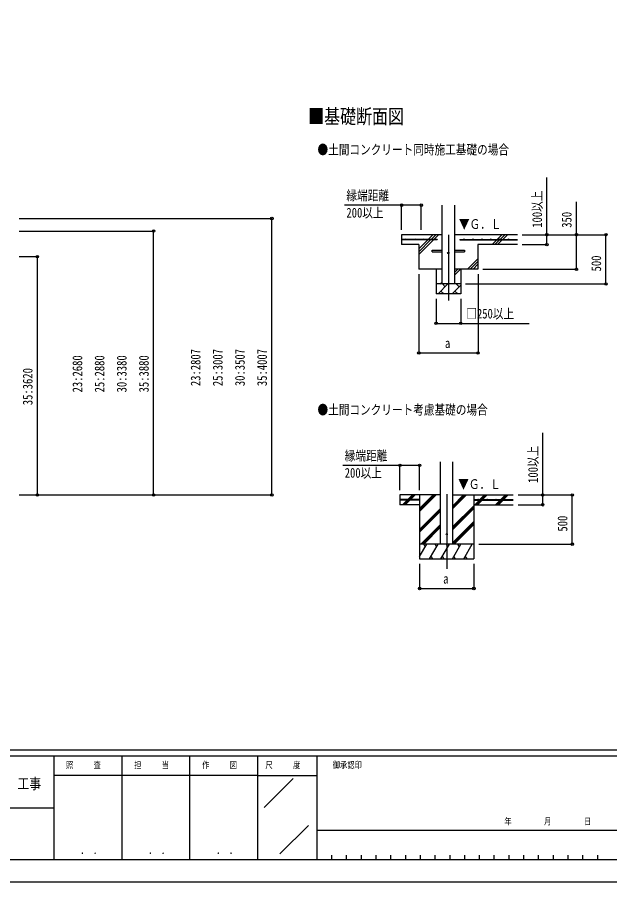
# Model space of a CAD drawing. Units: millimetres, scale not verified. Extents: x -12615 to 12615, y -8910 to 8910.
# Drawn here: x 3515 to 9530, y -8910 to -132 of the extents above; entities that cross this region are included whole.
import ezdxf
from ezdxf.enums import TextEntityAlignment as Align

# ---------------------------------------------------------------- set-up
doc = ezdxf.new("R2010")
doc.units = ezdxf.units.MM
doc.header["$LTSCALE"] = 40
for name, color, linetype in [('0-2_USER1', 3, 'Continuous'), ('0-3_YKK_12', 2, 'Continuous'), ('0-4_YKK_13', 4, 'Continuous'), ('0-5_YKK_A1', 4, 'Continuous'), ('0-6_YKK_D', 6, 'Continuous'), ('0-7_YKK_ZWAK', 7, 'Continuous')]:
    doc.layers.add(name, color=color, linetype=linetype)
doc.styles.add('ＭＳ ゴシック', font='')
doc.styles.get('ＭＳ ゴシック').set_extended_font_data('MS Gothic')

msp = doc.modelspace()

# ---------------------------------------------------------------- linework, layer by layer
at = {"layer": '0-3_YKK_12'}
for p, q in [((7892.05, -2340.08), (7892.05, -3006.03)), ((7874.99, -4972.97), (7874.99, -5732.18))]:
    msp.add_line(p, q, dxfattribs=at)
at = {"layer": '0-4_YKK_13'}
for p, q in [((7727.05, -2497.08), (7829.55, -2497.08)), ((7727.05, -2513.08), (7727.05, -2497.08)), ((7727.05, -2513.08), (7829.55, -2513.08)), ((7954.55, -2497.08), (8057.05, -2497.08)), ((7954.55, -2513.08), (8057.05, -2513.08)), ((8057.05, -2497.08), (8057.05, -2513.08))]:
    msp.add_line(p, q, dxfattribs=at)
for centre, radius in [((7892.05, -2525.08), 8), ((7874.99, -5382.18), 5)]:
    msp.add_circle(centre, radius, dxfattribs=at)
at = {"layer": '0-5_YKK_A1'}
for p, q in [((7829.55, -2840.08), (7829.55, -2040.08)), ((7954.55, -2040.08), (7954.55, -2840.08)), ((7829.55, -2340.08), (7417.05, -2340.08)), ((7417.05, -2340.08), (7417.05, -2440.08)), ((7687.98, -2387.58), (7735.48, -2340.08)), ((7716.27, -2387.58), (7763.77, -2340.08)), ((7744.55, -2387.58), (7792.05, -2340.08)), ((8592.05, -2340.08), (7954.55, -2340.08)), ((8387.98, -2387.58), (8435.48, -2340.08)), ((8416.27, -2387.58), (8463.77, -2340.08)), ((8444.55, -2387.58), (8492.05, -2340.08)), ((7777.05, -2387.58), (7417.05, -2387.58)), ((7777.05, -2392.58), (7417.05, -2392.58)), ((7592.05, -2440.08), (7417.05, -2440.08)), ((7592.05, -2540.08), (7739.55, -2392.58)), ((7592.05, -2483.52), (7682.98, -2392.58)), ((7592.05, -2511.8), (7711.27, -2392.58)), ((7592.05, -2440.08), (7592.05, -2690.08)), ((7777.05, -2387.58), (7777.05, -2392.58)), ((8007.05, -2387.58), (8592.05, -2387.58)), ((8007.05, -2387.58), (8007.05, -2392.58)), ((8007.05, -2392.58), (8592.05, -2392.58)), ((8592.05, -2440.08), (8192.05, -2440.08)), ((8192.05, -2440.08), (8192.05, -2690.08)), ((8335.48, -2440.08), (8382.98, -2392.58)), ((8363.77, -2440.08), (8411.27, -2392.58)), ((8392.05, -2440.08), (8439.55, -2392.58)), ((8085.48, -2690.08), (8192.05, -2583.52)), ((8113.77, -2690.08), (8192.05, -2611.8)), ((7829.55, -2690.08), (7592.05, -2690.08)), ((7767.05, -2690.08), (7767.05, -2940.08)), ((7954.55, -2751.75), (8016.22, -2690.08)), ((7954.55, -2723.47), (7987.93, -2690.08)), ((8192.05, -2690.08), (7954.55, -2690.08)), ((8017.05, -2690.08), (8017.05, -2940.08)), ((8142.05, -2690.08), (8192.05, -2640.08)), ((8017.05, -2840.08), (7767.05, -2840.08)), ((7787.79, -2940.08), (7887.79, -2840.08)), ((7809.65, -2840.08), (7829.55, -2820.18)), ((7859.23, -2868.64), (7830.68, -2840.08)), ((7929.21, -2940.08), (8017.05, -2852.24)), ((8000.65, -2868.64), (7972.1, -2840.08)), ((8017.05, -2940.08), (7767.05, -2940.08)), ((7816.34, -2911.53), (7844.89, -2940.08)), ((7957.76, -2911.53), (7986.31, -2940.08)), ((7812.49, -5482.18), (7812.49, -4646.83)), ((7937.49, -5482.18), (7937.49, -4646.83)), ((7478.95, -5029.68), (7526.45, -4982.18)), ((7493.1, -5029.68), (7540.6, -4982.18)), ((7507.24, -5029.68), (7554.74, -4982.18)), ((7599.99, -4982.18), (7599.99, -5632.18)), ((7599.99, -5149.06), (7766.87, -4982.18)), ((7599.99, -5134.92), (7752.73, -4982.18)), ((7599.99, -5120.78), (7738.59, -4982.18)), ((7937.49, -5119.93), (8075.24, -4982.18)), ((7937.49, -5105.79), (8061.1, -4982.18)), ((7937.49, -5091.65), (8046.95, -4982.18)), ((7937.49, -4982.18), (8549.99, -4982.18)), ((8149.99, -4982.18), (8149.99, -5632.18)), ((8211.59, -5029.68), (8259.09, -4982.18)), ((8225.73, -5029.68), (8273.23, -4982.18)), ((8239.87, -5029.68), (8287.37, -4982.18)), ((8423.72, -5029.68), (8471.22, -4982.18)), ((8437.86, -5029.68), (8485.36, -4982.18)), ((8452, -5029.68), (8499.5, -4982.18)), ((7599.99, -5029.68), (7399.99, -5029.68)), ((7599.99, -5034.68), (7399.99, -5034.68)), ((7599.99, -5082.18), (7399.99, -5082.18)), ((7427.86, -5080.78), (7473.95, -5034.68)), ((7440.6, -5082.18), (7488.1, -5034.68)), ((7454.74, -5082.18), (7502.24, -5034.68)), ((7599.99, -5029.68), (7599.99, -5034.68)), ((7937.49, -5303.78), (8149.99, -5091.28)), ((8149.99, -5029.68), (8549.99, -5029.68)), ((8149.99, -5029.68), (8149.99, -5034.68)), ((8149.99, -5034.68), (8549.99, -5034.68)), ((8149.99, -5082.18), (8549.99, -5082.18)), ((8159.09, -5082.18), (8206.59, -5034.68)), ((8173.23, -5082.18), (8220.73, -5034.68)), ((8187.37, -5082.18), (8234.87, -5034.68)), ((8371.22, -5082.18), (8418.72, -5034.68)), ((8385.36, -5082.18), (8432.86, -5034.68)), ((8399.5, -5082.18), (8447, -5034.68)), ((7599.99, -5332.91), (7812.49, -5120.41)), ((7599.99, -5347.05), (7812.49, -5134.55)), ((7599.99, -5361.19), (7812.49, -5148.7)), ((7937.49, -5317.92), (8149.99, -5105.42)), ((7937.49, -5332.06), (8149.99, -5119.56)), ((7937.49, -5465.91), (8149.99, -5253.41)), ((7612.85, -5482.18), (7812.49, -5282.54)), ((7626.99, -5482.18), (7812.49, -5296.68)), ((7641.13, -5482.18), (7812.49, -5310.83)), ((7937.49, -5480.05), (8149.99, -5267.55)), ((7949.5, -5482.18), (8149.99, -5281.69)), ((8149.99, -5482.18), (7599.99, -5482.18)), ((7599.99, -5607.63), (7672.42, -5482.18)), ((7657.42, -5508.17), (7642.42, -5482.18)), ((7701.29, -5632.18), (7787.89, -5482.18)), ((7772.89, -5508.16), (7757.89, -5482.18)), ((7816.76, -5632.18), (7903.36, -5482.18)), ((7888.36, -5508.17), (7873.36, -5482.18)), ((7932.23, -5632.18), (8018.83, -5482.18)), ((8003.83, -5508.17), (7988.83, -5482.18)), ((8047.7, -5632.18), (8134.3, -5482.18)), ((8104.3, -5482.18), (8104.3, -5482.18)), ((7716.28, -5606.2), (7731.28, -5632.18)), ((7831.75, -5606.2), (7846.75, -5632.18)), ((7947.23, -5606.2), (7962.22, -5632.18)), ((8062.69, -5606.2), (8077.69, -5632.18)), ((7599.99, -5632.18), (8149.99, -5632.18))]:
    msp.add_line(p, q, dxfattribs=at)
msp.add_lwpolyline([(7812.49, -4982.18), (7399.99, -4982.18), (7399.99, -5082.18)], dxfattribs=at)
for centre in [(7462.05, -2385.08), (7552.05, -2385.08), (7642.05, -2385.08), (7732.05, -2385.08), (8052.05, -2385.08), (8142.05, -2385.08), (8232.05, -2385.08), (8322.05, -2385.08), (8412.05, -2385.08), (8502.05, -2385.08), (7464.99, -5027.18), (7554.99, -5027.18), (8194.99, -5027.18), (8284.99, -5027.18), (8374.99, -5027.18), (8464.99, -5027.18)]:
    msp.add_circle(centre, 2.5, dxfattribs=at)
at = {"layer": '0-6_YKK_D'}
for p, q in [((7417.05, -2290.08), (7417.05, -2039.08)), ((7617.05, -2290.08), (7617.05, -2039.08)), ((3532.93, -2174.74), (6100.08, -2174.74)), ((6099.08, -4982.18), (6099.08, -2174.74)), ((3532.93, -2302.18), (4900.08, -2302.18)), ((4899.08, -4982.18), (4899.08, -2302.18)), ((8642.05, -2340.08), (8893.05, -2340.08)), ((8642.05, -2340.08), (9493.05, -2340.08)), ((8642.05, -2340.08), (9193.05, -2340.08)), ((9492.05, -2840.08), (9492.05, -2340.08)), ((8642.05, -2440.08), (8893.05, -2440.08)), ((3532.93, -2562.18), (3720.08, -2562.18)), ((3719.08, -4982.18), (3719.08, -2562.18)), ((8242.05, -2690.08), (9193.05, -2690.08)), ((7592.05, -2740.08), (7592.05, -3541.08)), ((8193.05, -2740.08), (8193.05, -3541.08)), ((8067.05, -2840.08), (9493.05, -2840.08)), ((7767.05, -2990.08), (7767.05, -3241.08)), ((8017.05, -2990.08), (8017.05, -3241.08)), ((7592.05, -3540.08), (8193.05, -3540.08)), ((7399.99, -4932.18), (7399.99, -4681.18)), ((7599.99, -4932.18), (7599.99, -4681.18)), ((3532.93, -4982.18), (3720.08, -4982.18)), ((3532.93, -4982.18), (6100.08, -4982.18)), ((3533.93, -4982.18), (4900.08, -4982.18)), ((8599.99, -4982.18), (9150.99, -4982.18)), ((8599.99, -4982.18), (8850.99, -4982.18)), ((9149.99, -5482.18), (9149.99, -4982.18)), ((8599.99, -5082.18), (8850.99, -5082.18)), ((8199.99, -5482.18), (9150.99, -5482.18)), ((7599.99, -5682.18), (7599.99, -5933.18)), ((8149.99, -5682.18), (8149.99, -5933.18)), ((7599.99, -5932.18), (8149.99, -5932.18))]:
    msp.add_line(p, q, dxfattribs=at)
for points in [[(8892.05, -2440.08), (8892.05, -2340.08), (8892.05, -1759.48)], [(9192.05, -2690.08), (9192.05, -2340.08), (9192.05, -2004.28)], [(7617.05, -2040.08), (7417.05, -2040.08), (6836.45, -2040.08)], [(7767.05, -3240.08), (8017.05, -3240.08), (8712.85, -3240.08)], [(8849.99, -5082.18), (8849.99, -4982.18), (8849.99, -4350.58)], [(7599.99, -4682.18), (7399.99, -4682.18), (6819.39, -4682.18)]]:
    msp.add_lwpolyline(points, dxfattribs=at)
for centre in [(7417.05, -2040.08), (7617.05, -2040.08), (6099.08, -2174.74), (4899.08, -2302.18), (8892.05, -2340.08), (9192.05, -2340.08), (9492.05, -2340.08), (8892.05, -2440.08), (3719.08, -2562.18), (9192.05, -2690.08), (9492.05, -2840.08), (7767.05, -3240.08), (8017.05, -3240.08), (7592.05, -3540.08), (8193.05, -3540.08), (7399.99, -4682.18), (7599.99, -4682.18), (3719.08, -4982.18), (4899.08, -4982.18), (6099.08, -4982.18), (8849.99, -4982.18), (9149.99, -4982.18), (8849.99, -5082.18), (9149.99, -5482.18), (7599.99, -5932.18), (8149.99, -5932.18)]:
    msp.add_circle(centre, 12.75, dxfattribs=at)
at = {"layer": '0-7_YKK_ZWAK'}
for p, q in [((11685.06, -7575), (-11714.94, -7575)), ((3885.06, -7635), (-14.94, -7635)), ((4575.06, -7635), (4575.06, -8685)), ((5265.06, -7635), (5265.06, -8685)), ((5955.06, -7635), (5955.06, -8685)), ((6555.06, -7635), (5955.06, -7635)), ((9652.56, -7635), (6555.06, -7635)), ((6555.06, -7635), (6555.06, -8685)), ((5955.06, -7830), (3885.06, -7830)), ((5955.06, -7830), (6555.06, -7830)), ((6021.31, -8154.87), (6315.11, -7861.08)), ((-14.94, -8160), (3885.06, -8160)), ((6182.02, -8627.97), (6470.68, -8339.3)), ((6555.06, -8385), (9652.56, -8385)), ((-14.94, -8685), (3885.06, -8685)), ((3885.06, -8685), (5955.06, -8685)), ((5955.06, -8685), (6555.06, -8685)), ((6555.06, -8685), (9652.56, -8685)), ((6705.06, -8640), (6705.06, -8685)), ((6855.06, -8640), (6855.06, -8685)), ((7005.06, -8640), (7005.06, -8685)), ((7155.06, -8640), (7155.06, -8685)), ((7305.06, -8640), (7305.06, -8685)), ((7455.06, -8640), (7455.06, -8685)), ((7605.06, -8640), (7605.06, -8685)), ((7755.06, -8640), (7755.06, -8685)), ((7905.06, -8640), (7905.06, -8685)), ((8055.06, -8640), (8055.06, -8685)), ((8205.06, -8640), (8205.06, -8685)), ((8355.06, -8640), (8355.06, -8685)), ((8505.06, -8640), (8505.06, -8685)), ((8655.06, -8640), (8655.06, -8685)), ((8805.06, -8640), (8805.06, -8685)), ((8955.06, -8640), (8955.06, -8685)), ((9105.06, -8640), (9105.06, -8685)), ((9255.06, -8640), (9255.06, -8685)), ((9405.06, -8640), (9405.06, -8685))]:
    msp.add_line(p, q, dxfattribs=at)
msp.add_lwpolyline([(-12615, -8910), (12615, -8910), (12615, 8910), (-12615, 8910)], close=True, dxfattribs=at)
msp.add_lwpolyline([(5955.06, -7635), (3885.06, -7635), (3885.06, -8685)], dxfattribs=at)

# ---------------------------------------------------------------- texts
at = {"layer": '0-2_USER1', "style": 'ＭＳ ゴシック', "width": 0.8}
for s, height, p in [('■基礎断面図', 148.5, (6468.42, -1256.35)), ('●土間コンクリート同時施工基礎の場合', 98.97, (6563.16, -1554.26)), ('●土間コンクリート考慮基礎の場合', 98.97, (6563.16, -4196.36))]:
    msp.add_text(s, height=height, dxfattribs=at).set_placement(p, align=Align.BOTTOM_LEFT)
at = {"layer": '0-5_YKK_A1', "style": 'ＭＳ ゴシック', "width": 0.8}
for p in [(7999.11, -2310.58), (7991.61, -4951.52)]:
    msp.add_text('▼Ｇ．Ｌ', height=98.97, dxfattribs=at).set_placement(p, align=Align.BOTTOM_LEFT)
at = {"layer": '0-6_YKK_D', "style": 'ＭＳ ゴシック', "width": 0.8}
for s, p in [('縁端距離', (6856.45, -2020.08)), ('200以上', (6856.45, -2195.08)), ('□250以上', (8073.65, -3220.08)), ('a', (7856.55, -3520.08)), ('縁端距離', (6839.39, -4662.18)), ('200以上', (6839.39, -4837.18)), ('a', (7838.99, -5912.18))]:
    msp.add_text(s, height=98.97, dxfattribs=at).set_placement(p, align=Align.BOTTOM_LEFT)
for s, p in [('100以上', (8872.05, -2269.08)), ('350', (9172.05, -2269.08)), ('500', (9472.05, -2712.48)), ('23:2807', (5404.08, -3877.26)), ('25:3007', (5629.08, -3877.26)), ('30:3507', (5854.08, -3877.26)), ('35:4007', (6079.08, -3877.26)), ('23:2680', (4204.08, -3940.98)), ('25:2880', (4429.08, -3940.98)), ('30:3380', (4654.08, -3940.98)), ('35:3880', (4879.08, -3940.98)), ('35:3620', (3699.08, -4070.98)), ('100以上', (8829.99, -4860.18)), ('500', (9129.99, -5354.58))]:
    msp.add_text(s, height=98.97, rotation=90, dxfattribs=at).set_placement(p, align=Align.BOTTOM_LEFT)
at = {"layer": '0-7_YKK_ZWAK', "style": 'ＭＳ ゴシック', "width": 0.8}
for s, height, p in [('照     査', 65.98, (4009.26, -7777.5)), ('担     当', 65.98, (4701.66, -7777.5)), ('作     図', 65.98, (5391.66, -7777.5)), ('尺     度', 65.98, (6034.26, -7777.5)), ('御承認印', 65.98, (6717.41, -7777.5)), ('工事', 110, (3517, -8002.39)), ('年        月        日', 65.98, (8459.72, -8349.64)), ('． ．', 77.75, (4155, -8653.06)), ('． ．', 77.75, (4845, -8653.06)), ('． ．', 77.75, (5535, -8653.06))]:
    msp.add_text(s, height=height, dxfattribs=at).set_placement(p, align=Align.BOTTOM_LEFT)

doc.saveas('drawing.dxf')
